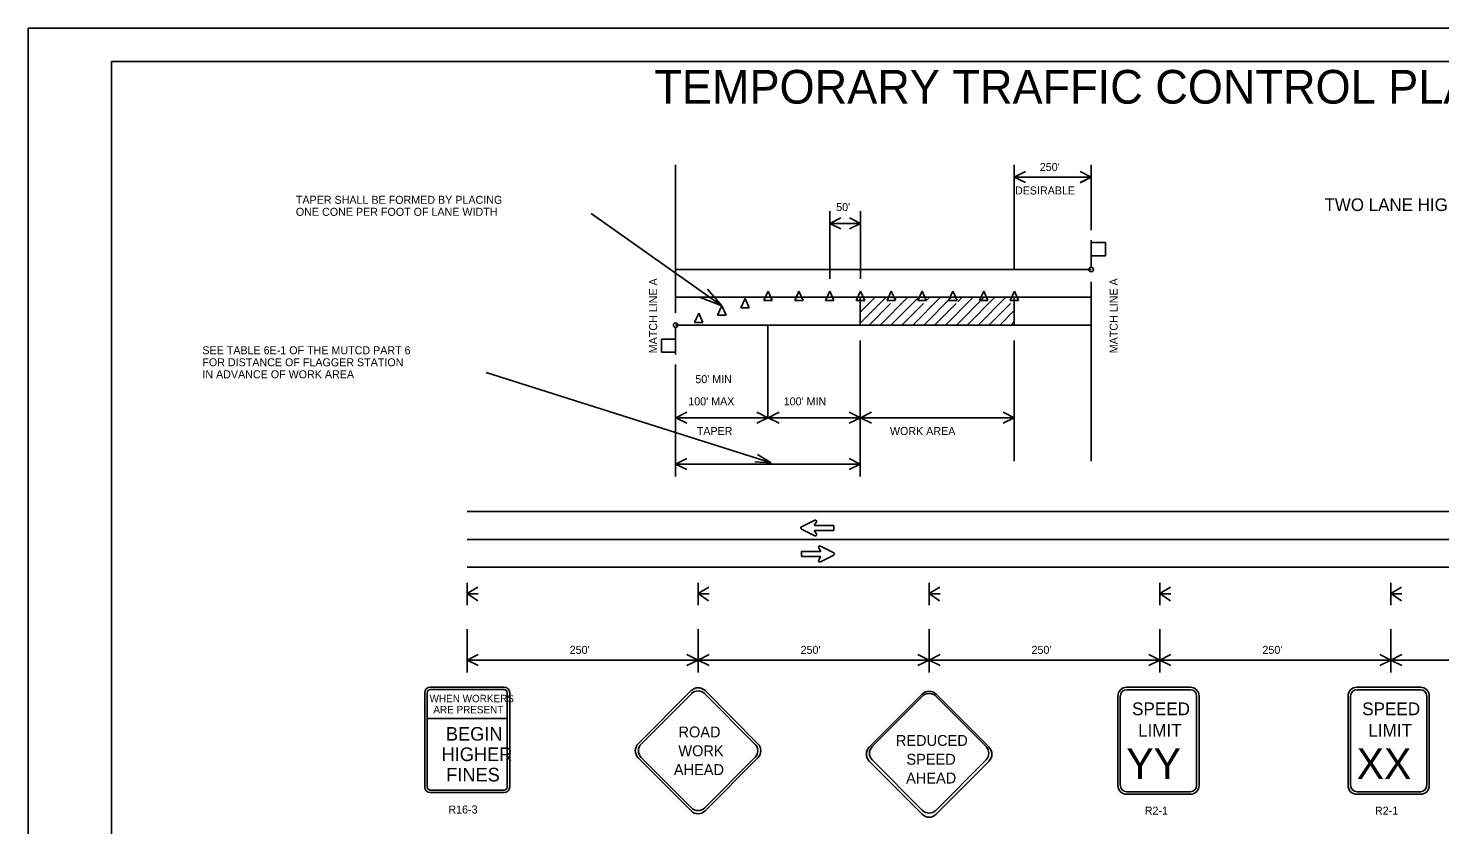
# Model space of a CAD drawing. Extents: x 0 to 34, y -0.3 to 22.
# Drawn here: x 0 to 21.16, y 10.06 to 22 of the extents above; entities that cross this region are included whole.
import ezdxf

# ---------------------------------------------------------------- set-up
doc = ezdxf.new("R2010")
doc.units = 0
for name, color, linetype in [('ANNO-SHT', 7, 'Continuous'), ('Level 1', 7, 'Continuous'), ('PlotBorder', 7, 'Continuous'), ('SHADE-GENERIC', 7, 'Continuous'), ('SHT-BNDRY', 7, 'Continuous'), ('SHT-FENCE', 7, 'Continuous')]:
    doc.layers.add(name, color=color, linetype=linetype)

msp = doc.modelspace()

# ---------------------------------------------------------------- linework, layer by layer
at = {"layer": 'Level 1'}
for p, q in [((9.706, 19.952), (9.706, 17.733)), ((14.783, 18.382), (14.783, 19.954)), ((15.937, 19.952), (15.937, 18.972)), ((14.783, 19.769), (15.937, 19.769)), ((12.017, 18.24), (12.017, 19.258)), ((12.478, 18.24), (12.478, 19.258)), ((8.438, 19.222), (10.401, 17.836)), ((12.017, 19.073), (12.478, 19.073)), ((15.937, 18.416), (15.937, 18.821)), ((15.938, 18.785), (15.937, 18.787)), ((16.15, 18.787), (15.937, 18.787)), ((15.937, 18.589), (15.937, 18.787)), ((15.937, 18.787), (16.15, 18.787)), ((16.15, 18.589), (16.15, 18.787)), ((16.15, 18.787), (16.15, 18.589)), ((15.937, 18.589), (16.15, 18.589)), ((16.15, 18.589), (15.937, 18.589)), ((9.706, 18.382), (15.937, 18.382)), ((10.401, 17.836), (10.185, 18.087)), ((11.094, 18.055), (11.029, 17.916)), ((11.156, 17.916), (11.094, 18.055)), ((11.555, 18.055), (11.491, 17.916)), ((11.618, 17.916), (11.555, 18.055)), ((12.017, 18.055), (11.953, 17.916)), ((12.079, 17.916), (12.017, 18.055)), ((12.479, 18.055), (12.414, 17.916)), ((12.541, 17.916), (12.479, 18.055)), ((12.94, 18.055), (12.876, 17.916)), ((13.003, 17.916), (12.94, 18.055)), ((13.402, 18.055), (13.337, 17.916)), ((13.464, 17.916), (13.402, 18.055)), ((13.863, 18.055), (13.799, 17.916)), ((13.926, 17.916), (13.863, 18.055)), ((14.325, 18.055), (14.261, 17.916)), ((14.387, 17.916), (14.325, 18.055)), ((14.787, 18.055), (14.722, 17.916)), ((14.849, 17.916), (14.787, 18.055)), ((15.937, 18.196), (15.937, 15.508)), ((9.706, 17.965), (15.937, 17.965)), ((10.401, 17.836), (10.077, 17.962)), ((10.401, 17.836), (10.336, 17.697)), ((10.463, 17.697), (10.401, 17.836)), ((10.747, 17.945), (10.683, 17.807)), ((10.683, 17.807), (10.81, 17.807)), ((10.81, 17.807), (10.747, 17.945)), ((11.029, 17.916), (11.156, 17.916)), ((11.491, 17.916), (11.618, 17.916)), ((11.953, 17.916), (12.079, 17.916)), ((12.414, 17.916), (12.541, 17.916)), ((12.475, 17.965), (14.783, 17.965)), ((12.475, 17.741), (12.698, 17.965)), ((12.475, 17.578), (12.861, 17.965)), ((12.475, 17.965), (12.475, 17.548)), ((12.53, 17.961), (12.535, 17.965)), ((12.608, 17.548), (12.93, 17.87)), ((12.772, 17.548), (13.188, 17.965)), ((12.876, 17.916), (13.003, 17.916)), ((12.935, 17.548), (13.35, 17.965)), ((12.994, 17.935), (13.025, 17.965)), ((13.099, 17.548), (13.42, 17.87)), ((13.262, 17.548), (13.677, 17.965)), ((13.337, 17.916), (13.464, 17.916)), ((13.426, 17.548), (13.84, 17.965)), ((13.465, 17.916), (13.514, 17.965)), ((13.588, 17.548), (13.91, 17.87)), ((13.752, 17.548), (14.167, 17.965)), ((13.799, 17.916), (13.926, 17.916)), ((13.915, 17.548), (14.331, 17.965)), ((13.935, 17.896), (14.004, 17.965)), ((14.079, 17.548), (14.494, 17.965)), ((14.241, 17.548), (14.656, 17.965)), ((14.261, 17.916), (14.387, 17.916)), ((14.404, 17.548), (14.725, 17.87)), ((14.722, 17.916), (14.849, 17.916)), ((14.783, 17.965), (14.783, 17.548)), ((10.054, 17.726), (9.99, 17.588)), ((9.99, 17.588), (10.116, 17.588)), ((10.116, 17.588), (10.054, 17.726)), ((10.336, 17.697), (10.463, 17.697)), ((14.567, 17.548), (14.783, 17.765)), ((14.731, 17.548), (14.783, 17.601)), ((9.706, 17.548), (15.937, 17.548)), ((9.706, 17.513), (9.706, 17.107)), ((11.091, 17.548), (11.091, 16.159)), ((9.706, 17.34), (9.494, 17.34)), ((9.494, 17.34), (9.494, 17.142)), ((9.494, 17.34), (9.706, 17.34)), ((9.494, 17.142), (9.494, 17.34)), ((9.494, 17.142), (9.706, 17.142)), ((9.706, 17.142), (9.494, 17.142)), ((9.706, 17.34), (9.706, 17.142)), ((9.706, 17.145), (9.706, 17.142)), ((12.475, 15.279), (12.475, 17.316)), ((14.783, 15.508), (14.783, 17.316)), ((9.706, 16.957), (9.706, 15.279)), ((6.868, 16.838), (11.138, 15.481)), ((9.707, 16.159), (14.783, 16.159)), ((9.706, 15.464), (12.475, 15.464)), ((11.138, 15.481), (10.892, 15.496)), ((10.932, 15.608), (11.138, 15.481)), ((6.581, 14.752), (30.814, 14.752)), ((11.593, 14.524), (11.793, 14.625)), ((11.592, 14.491), (11.793, 14.391)), ((11.781, 14.396), (11.781, 14.396)), ((11.817, 14.598), (11.789, 14.556)), ((11.816, 14.417), (11.789, 14.459)), ((12.077, 14.545), (11.795, 14.545)), ((12.077, 14.47), (11.795, 14.47)), ((12.077, 14.47), (12.077, 14.545)), ((6.581, 14.335), (30.814, 14.335)), ((11.853, 14.208), (11.88, 14.166)), ((12.077, 14.134), (11.877, 14.235)), ((11.888, 14.229), (11.888, 14.229)), ((11.593, 14.155), (11.875, 14.155)), ((11.593, 14.155), (11.593, 14.081)), ((11.593, 14.081), (11.874, 14.081)), ((11.853, 14.028), (11.88, 14.069)), ((12.077, 14.101), (11.877, 14.001)), ((6.581, 13.917), (30.814, 13.917)), ((6.581, 13.683), (6.581, 13.516)), ((6.581, 13.524), (6.741, 13.619)), ((10.043, 13.683), (10.043, 13.516)), ((10.043, 13.524), (10.203, 13.619)), ((13.505, 13.683), (13.505, 13.516)), ((13.505, 13.524), (13.665, 13.619)), ((16.966, 13.683), (16.966, 13.516)), ((16.966, 13.524), (17.127, 13.619)), ((20.428, 13.683), (20.428, 13.516)), ((20.428, 13.524), (20.589, 13.619)), ((6.581, 13.524), (6.739, 13.416)), ((6.581, 13.521), (6.747, 13.521)), ((6.581, 13.516), (6.581, 13.349)), ((6.581, 13.349), (6.581, 13.349)), ((10.043, 13.524), (10.201, 13.416)), ((10.043, 13.521), (10.209, 13.521)), ((10.043, 13.516), (10.043, 13.349)), ((10.043, 13.349), (10.043, 13.349)), ((13.505, 13.524), (13.663, 13.416)), ((13.505, 13.521), (13.671, 13.521)), ((13.505, 13.516), (13.505, 13.349)), ((13.505, 13.349), (13.505, 13.349)), ((16.966, 13.524), (17.125, 13.416)), ((16.966, 13.521), (17.133, 13.521)), ((16.966, 13.516), (16.966, 13.349)), ((16.966, 13.349), (16.966, 13.349)), ((20.428, 13.524), (20.587, 13.416)), ((20.428, 13.521), (20.595, 13.521)), ((20.428, 13.516), (20.428, 13.349)), ((20.428, 13.349), (20.428, 13.349)), ((6.581, 12.99), (6.581, 12.341)), ((10.043, 12.99), (10.043, 12.341)), ((13.505, 12.99), (13.505, 12.341)), ((16.966, 12.99), (16.966, 12.341)), ((20.428, 12.99), (20.428, 12.341)), ((6.581, 12.526), (30.814, 12.526)), ((10.043, 12.528), (10.043, 12.526)), ((10.966, 12.528), (10.966, 12.526)), ((10.966, 12.528), (10.966, 12.526)), ((13.505, 12.528), (13.505, 12.526)), ((16.966, 12.528), (16.966, 12.526)), ((20.428, 12.528), (20.428, 12.526)), ((6.027, 12.121), (7.135, 12.121)), ((6.027, 12.084), (7.135, 12.084)), ((9.144, 11.271), (9.938, 12.068)), ((10.147, 12.068), (10.941, 11.271)), ((16.469, 12.119), (16.472, 12.119)), ((16.469, 12.081), (16.472, 12.081)), ((16.472, 12.119), (17.426, 12.119)), ((16.472, 12.081), (17.426, 12.081)), ((19.92, 12.119), (19.924, 12.119)), ((19.92, 12.081), (19.924, 12.081)), ((19.924, 12.119), (20.877, 12.119)), ((19.924, 12.081), (20.877, 12.081)), ((5.944, 10.623), (5.944, 12.037)), ((5.981, 10.623), (5.981, 12.037)), ((7.181, 12.037), (7.181, 10.623)), ((7.218, 12.037), (7.218, 10.623)), ((9.189, 11.265), (9.943, 12.022)), ((10.142, 12.022), (10.896, 11.265)), ((13.402, 12.016), (12.608, 11.219)), ((13.408, 11.986), (12.654, 11.229)), ((14.36, 11.229), (13.606, 11.986)), ((14.405, 11.219), (13.611, 12.016)), ((16.336, 10.65), (16.336, 11.99)), ((16.373, 10.65), (16.373, 11.99)), ((17.517, 11.99), (17.517, 10.65)), ((17.554, 11.99), (17.554, 10.65)), ((19.788, 10.65), (19.788, 11.99)), ((19.825, 10.65), (19.825, 11.99)), ((20.969, 11.99), (20.969, 10.65)), ((21.006, 11.99), (21.006, 10.65)), ((5.981, 11.648), (7.181, 11.648)), ((13.915, 11.239), (13.916, 11.238)), ((13.915, 11.239), (13.916, 11.238)), ((9.938, 10.264), (9.144, 11.061)), ((9.943, 10.309), (9.189, 11.066)), ((10.896, 11.066), (10.142, 10.309)), ((10.941, 11.061), (10.147, 10.264)), ((12.608, 11.01), (13.402, 10.213)), ((12.654, 11.029), (13.408, 10.272)), ((13.606, 10.272), (14.36, 11.029)), ((13.611, 10.213), (14.405, 11.01)), ((7.135, 10.576), (6.027, 10.576)), ((7.135, 10.539), (6.027, 10.539)), ((17.426, 10.55), (16.472, 10.55)), ((17.426, 10.513), (16.472, 10.513)), ((20.877, 10.55), (19.924, 10.55)), ((20.877, 10.513), (19.924, 10.513))]:
    msp.add_line(p, q, dxfattribs=at)
for points in [[(14.95, 19.852), (14.783, 19.769), (14.95, 19.685)], [(15.771, 19.685), (15.937, 19.769), (15.771, 19.852)], [(15.771, 19.683), (15.937, 19.766), (15.771, 19.85)], [(12.183, 19.156), (12.017, 19.073), (12.183, 18.99)], [(12.312, 18.99), (12.478, 19.073), (12.312, 19.156)], [(9.873, 16.243), (9.707, 16.159), (9.873, 16.076)], [(10.925, 16.076), (11.091, 16.159), (10.925, 16.243)], [(11.258, 16.243), (11.092, 16.159), (11.258, 16.076)], [(12.31, 16.076), (12.476, 16.159), (12.31, 16.243)], [(12.642, 16.243), (12.476, 16.159), (12.642, 16.076)], [(14.617, 16.076), (14.783, 16.159), (14.617, 16.243)], [(9.873, 15.548), (9.706, 15.464), (9.873, 15.381)], [(12.309, 15.381), (12.475, 15.464), (12.309, 15.548)], [(6.747, 12.61), (6.581, 12.526), (6.747, 12.443)], [(9.876, 12.443), (10.043, 12.526), (9.876, 12.61)], [(10.209, 12.61), (10.043, 12.526), (10.209, 12.443)], [(13.338, 12.443), (13.505, 12.526), (13.338, 12.61)], [(13.671, 12.61), (13.505, 12.526), (13.671, 12.443)], [(16.8, 12.443), (16.966, 12.526), (16.8, 12.61)], [(17.133, 12.61), (16.966, 12.526), (17.133, 12.443)], [(20.262, 12.443), (20.428, 12.526), (20.262, 12.61)], [(20.595, 12.61), (20.428, 12.526), (20.595, 12.443)]]:
    msp.add_lwpolyline(points, dxfattribs=at)
for centre, major_axis in [((15.937, 18.382), (0, 0.0343)), ((9.706, 17.548), (0, -0.0343))]:
    msp.add_ellipse(centre, major_axis=major_axis, ratio=0.996102, dxfattribs=at)
for centre, major_axis, start_param, end_param in [((11.801, 14.608), (0, 0.0185), 4.124596, 6.747043), ((11.601, 14.507), (0, 0.0185), 0.463604, 2.678408), ((11.795, 14.552), (0, -0.00741), 4.123952, 6.283395), ((11.795, 14.463), (0, -0.00741), 3.141803, 5.301246), ((11.801, 14.407), (0, 0.0185), 2.678155, 5.300602), ((11.868, 14.218), (0, -0.0185), 2.678155, 5.300602), ((11.868, 14.017), (0, -0.0185), 4.124596, 6.747043), ((11.874, 14.162), (0, 0.00741), 3.141803, 5.301246), ((11.874, 14.073), (0, 0.00741), 4.123952, 6.283395), ((12.068, 14.118), (0, -0.0185), 0.463604, 2.678408), ((6.027, 12.037), (0, 0.0834), 0, 1.570796), ((6.027, 12.037), (0, 0.0463), 0, 1.570796), ((7.135, 12.037), (0, 0.0834), 4.712389, 6.283185), ((7.135, 12.037), (0, 0.0463), 4.712389, 6.283185), ((10.043, 11.963), (0, 0.148), 5.497787, 7.068583), ((10.043, 11.923), (0, 0.141), 5.497787, 7.068583), ((13.507, 11.911), (0, -0.148), 2.356194, 3.926991), ((16.469, 11.986), (0, -0.133), 3.141593, 4.712389), ((16.469, 11.986), (0, -0.0957), 3.141593, 4.712389), ((17.422, 11.986), (0, 0.133), 4.712389, 6.283185), ((17.422, 11.986), (0, 0.0957), 4.712389, 6.283185), ((19.92, 11.986), (0, -0.133), 3.141593, 4.712389), ((19.92, 11.986), (0, -0.0957), 3.141593, 4.712389), ((20.873, 11.986), (0, 0.133), 4.712389, 6.283185), ((20.873, 11.986), (0, 0.0957), 4.712389, 6.283185), ((13.507, 11.886), (0, -0.141), 2.356194, 3.926991), ((9.249, 11.166), (0, -0.148), 3.926991, 5.497787), ((9.289, 11.166), (0, -0.141), 3.926991, 5.497787), ((10.797, 11.166), (0, 0.141), 3.926991, 5.497787), ((10.836, 11.166), (0, 0.148), 3.926991, 5.497787), ((12.713, 11.114), (0, -0.148), 3.926991, 5.497787), ((12.753, 11.129), (0, -0.141), 3.926991, 5.497787), ((14.261, 11.129), (0, 0.141), 3.926991, 5.497787), ((14.3, 11.114), (0, 0.148), 3.926991, 5.497787), ((6.027, 10.623), (0, -0.0834), 4.712389, 6.283185), ((6.027, 10.623), (0, -0.0463), 4.712389, 6.283185), ((7.135, 10.623), (0, -0.0463), 0, 1.570796), ((7.135, 10.623), (0, -0.0834), 0, 1.570796), ((16.469, 10.646), (0, -0.133), 4.712389, 6.283185), ((16.469, 10.646), (0, -0.0957), 4.712389, 6.283185), ((17.422, 10.646), (0, 0.0957), 3.141593, 4.712389), ((17.422, 10.646), (0, 0.133), 3.141593, 4.712389), ((19.92, 10.646), (0, -0.133), 4.712389, 6.283185), ((19.92, 10.646), (0, -0.0957), 4.712389, 6.283185), ((20.873, 10.646), (0, 0.0957), 3.141593, 4.712389), ((20.873, 10.646), (0, 0.133), 3.141593, 4.712389), ((10.043, 10.369), (0, 0.148), 2.356194, 3.926991), ((10.043, 10.409), (0, 0.141), 2.356194, 3.926991), ((13.507, 10.318), (0, -0.148), 5.497787, 7.068583), ((13.507, 10.372), (0, -0.141), 5.497787, 7.068583)]:
    msp.add_ellipse(centre, major_axis=major_axis, ratio=0.996122, start_param=start_param, end_param=end_param, dxfattribs=at)
at = {"layer": 'PlotBorder'}
msp.add_lwpolyline([(0, 0), (34, 0), (34, 22), (0, 22)], close=True, dxfattribs=at)
at = {"layer": 'SHADE-GENERIC'}
for p, q in [((11.593, 14.524), (11.793, 14.625)), ((11.793, 14.391), (11.592, 14.491)), ((11.817, 14.598), (11.789, 14.556)), ((11.789, 14.459), (11.816, 14.417)), ((11.795, 14.545), (12.077, 14.545)), ((12.077, 14.47), (11.795, 14.47)), ((12.077, 14.545), (12.077, 14.47)), ((11.88, 14.166), (11.853, 14.208)), ((11.877, 14.235), (12.077, 14.134)), ((11.593, 14.081), (11.593, 14.155)), ((11.593, 14.155), (11.875, 14.155)), ((11.874, 14.081), (11.593, 14.081)), ((11.853, 14.028), (11.88, 14.069)), ((12.077, 14.101), (11.877, 14.001))]:
    msp.add_line(p, q, dxfattribs=at)
for centre, major_axis, start_param, end_param in [((11.801, 14.608), (0, 0.0185), 4.124596, 6.747043), ((11.601, 14.507), (0, 0.0185), 0.463604, 2.678408), ((11.801, 14.407), (0, 0.0185), 2.678155, 5.300602), ((11.868, 14.218), (0, -0.0185), 2.678155, 5.300602), ((11.868, 14.017), (0, -0.0185), 4.124596, 6.747043), ((11.874, 14.162), (0, 0.00741), 3.141803, 5.301246), ((11.874, 14.073), (0, 0.00741), 4.123952, 6.283395), ((12.068, 14.118), (0, -0.0185), 0.463604, 2.678408)]:
    msp.add_ellipse(centre, major_axis=major_axis, ratio=0.996122, start_param=start_param, end_param=end_param, dxfattribs=at)
at = {"layer": 'SHT-BNDRY'}
msp.add_lwpolyline([(1.25, 0.5), (33.5, 0.5), (33.5, 21.5), (1.25, 21.5)], close=True, dxfattribs=at)
at = {"layer": 'SHT-FENCE'}
msp.add_lwpolyline([(0, 22), (34, 22), (34, 0), (0, 0)], close=True, dxfattribs=at)

# ---------------------------------------------------------------- texts
at = {"layer": 'ANNO-SHT'}
msp.add_text('TEMPORARY TRAFFIC CONTROL PLAN SHEET', height=0.50546, dxfattribs=at).set_placement((9.387, 20.869))
at = {"layer": 'Level 1'}
for s, height, p in [("250'", 0.12, (15.166, 19.859)), ('TAPER SHALL BE FORMED BY PLACING', 0.12, (4.013, 19.367)), ('DESIRABLE', 0.12, (14.794, 19.507)), ('ONE CONE PER FOOT OF LANE WIDTH', 0.12, (4.013, 19.187)), ("50'", 0.12, (12.113, 19.258)), ('TWO LANE HIGHWAY, ONE LANE CLOSURE', 0.19, (19.434, 19.259)), ('SEE TABLE 6E-1 OF THE MUTCD PART 6', 0.12, (2.611, 17.111)), ('FOR DISTANCE OF FLAGGER STATION', 0.12, (2.611, 16.931)), ('IN ADVANCE OF WORK AREA', 0.12, (2.611, 16.751)), ("50' MIN", 0.12, (10.002, 16.678)), ("100' MAX", 0.12, (9.896, 16.345)), ("100' MIN", 0.12, (11.327, 16.345)), ('TAPER', 0.12, (10.023, 15.9)), ('WORK AREA', 0.12, (12.919, 15.9)), ("250'", 0.12, (8.118, 12.619)), ("250'", 0.12, (11.58, 12.619)), ("250'", 0.12, (15.042, 12.619)), ("250'", 0.12, (18.504, 12.619)), ('WHEN WORKERS', 0.11121, (6.017, 11.894)), ('SPEED', 0.1915, (16.549, 11.699)), ('SPEED', 0.1915, (20, 11.699)), ('ARE PRESENT', 0.11121, (6.074, 11.727)), ('BEGIN', 0.2039, (6.262, 11.318)), ('ROAD', 0.1631, (9.749, 11.366)), ('LIMIT', 0.1913, (16.64, 11.378)), ('LIMIT', 0.1913, (20.092, 11.378)), ('HIGHER', 0.2039, (6.197, 11.012)), ('WORK', 0.1631, (9.747, 11.084)), ('REDUCED', 0.1631, (13.008, 11.239)), ('SPEED', 0.1631, (13.167, 10.957)), ('YY', 0.4594, (16.463, 10.742)), ('XX', 0.4594, (19.917, 10.742)), ('FINES', 0.2039, (6.267, 10.706)), ('AHEAD', 0.1631, (9.68, 10.802)), ('AHEAD', 0.1631, (13.162, 10.675)), ('R16-3', 0.12, (6.299, 10.225)), ('R2-1', 0.12, (16.74, 10.208)), ('R2-1', 0.12, (20.191, 10.208))]:
    msp.add_text(s, height=height, dxfattribs=at).set_placement(p)
for p in [(9.429, 17.126), (16.334, 17.126)]:
    msp.add_text('MATCH LINE A', height=0.12, rotation=90, dxfattribs=at).set_placement(p)

doc.saveas('drawing.dxf')
